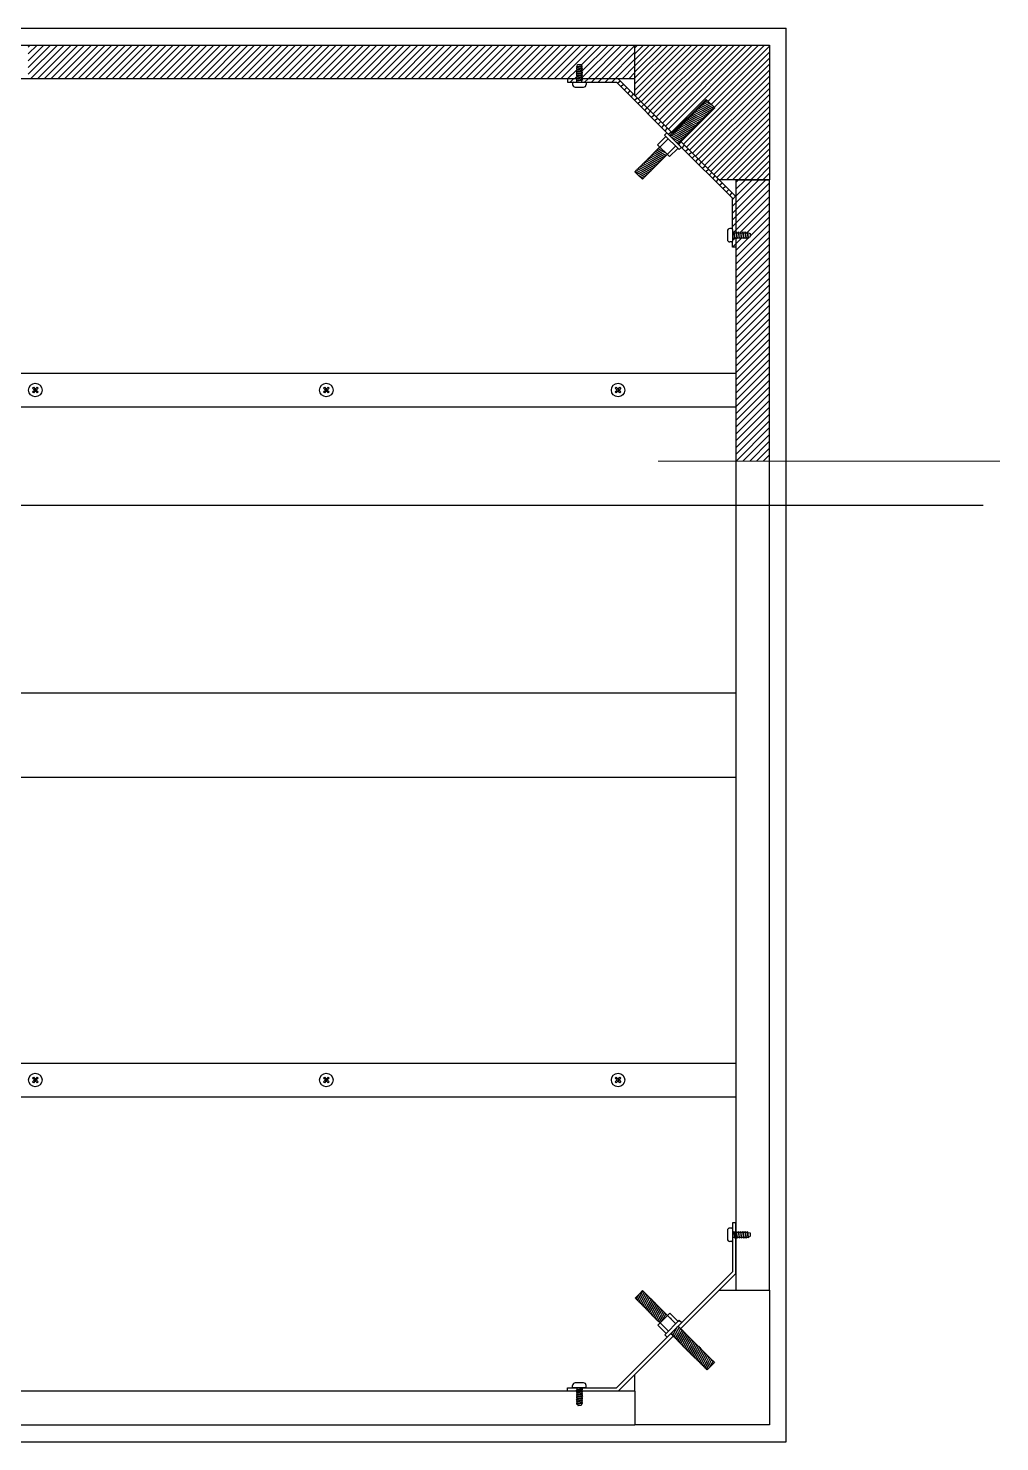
# Model space of a CAD drawing. Header units: millimetres. Extents: x 87 to 2337, y 122 to 625.
# Drawn here: x 972.8 to 1030.5, y 122.1 to 206.1 of the extents above; entities that cross this region are included whole.
import ezdxf

# ---------------------------------------------------------------- set-up
doc = ezdxf.new("R2010")
doc.units = ezdxf.units.MM
doc.layers.get('0').update_dxf_attribs({"color": 255})
doc.layers.add('A-FURN', color=8, linetype='Continuous', lineweight=18)
doc.layers.add('GIUNZIONI', color=2, linetype='Continuous')
doc.layers.add('VITI', color=4, linetype='Continuous')

# ---------------------------------------------------------------- blocks, each defined once
blk = doc.blocks.new('*U26')
blk.add_lwpolyline([(0.107, -0.25), (0.053, 0.05), (0.029, 0.1), (0.018, 0.05), (0.072, -0.25), (0.1, -0.3), (0.107, -0.25)])
blk = doc.blocks.new('*U25')
at = {"layer": 'VITI', "color": 0, "linetype": 'ByBlock', "lineweight": -2, "transparency": 16777216}
for p in [(40.302, 254.755), (40.435, 254.755), (40.569, 254.755), (40.703, 254.755), (40.837, 254.755), (40.971, 254.755)]:
    blk.add_blockref('*U26', p, dxfattribs=at)
blk = doc.blocks.new('*U28')
blk.add_lwpolyline([(0.107, -0.25), (0.053, 0.05), (0.029, 0.1), (0.018, 0.05), (0.072, -0.25), (0.1, -0.3), (0.107, -0.25)])
blk = doc.blocks.new('*U27')
at = {"color": 0, "linetype": 'ByBlock', "lineweight": -2, "transparency": 16777216}
for p in [(40.302, 254.755), (40.435, 254.755), (40.569, 254.755), (40.703, 254.755), (40.837, 254.755), (40.971, 254.755)]:
    blk.add_blockref('*U28', p, dxfattribs=at)
blk = doc.blocks.new('*U30')
blk.add_lwpolyline([(0.107, -0.25), (0.053, 0.05), (0.029, 0.1), (0.018, 0.05), (0.072, -0.25), (0.1, -0.3), (0.107, -0.25)])
blk = doc.blocks.new('*U29')
at = {"color": 0, "linetype": 'ByBlock', "lineweight": -2, "transparency": 16777216}
for p in [(40.302, 254.755), (40.435, 254.755), (40.569, 254.755), (40.703, 254.755), (40.837, 254.755), (40.971, 254.755)]:
    blk.add_blockref('*U30', p, dxfattribs=at)
blk = doc.blocks.new('*U32')
blk.add_lwpolyline([(0.107, -0.25), (0.053, 0.05), (0.029, 0.1), (0.018, 0.05), (0.072, -0.25), (0.1, -0.3), (0.107, -0.25)])
blk = doc.blocks.new('*U31')
at = {"layer": 'VITI', "color": 0, "linetype": 'ByBlock', "lineweight": -2, "transparency": 16777216}
for p in [(40.302, 254.755), (40.435, 254.755), (40.569, 254.755), (40.703, 254.755), (40.837, 254.755), (40.971, 254.755)]:
    blk.add_blockref('*U32', p, dxfattribs=at)
blk = doc.blocks.new('vite tavolo')
at = {"color": 0}
for p, q in [((4.194, 4.195), (4.265, 4.265)), ((4.194, 4.195), (4.265, 4.265)), ((4.265, 4.265), (4.299, 4.246)), ((4.299, 4.246), (4.446, 4.098)), ((3.313, 3.313), (3.384, 3.384)), ((3.384, 3.384), (3.605, 3.258)), ((3.393, 3.393), (3.464, 3.464)), ((3.393, 3.393), (3.464, 3.464)), ((3.393, 3.393), (3.427, 3.359)), ((3.464, 3.464), (3.686, 3.338)), ((3.473, 3.473), (3.544, 3.544)), ((3.473, 3.473), (3.507, 3.439)), ((3.544, 3.544), (3.766, 3.418)), ((3.553, 3.553), (3.624, 3.624)), ((3.553, 3.553), (3.624, 3.624)), ((3.553, 3.553), (3.587, 3.519)), ((3.624, 3.624), (3.846, 3.498)), ((3.633, 3.634), (3.704, 3.704)), ((3.633, 3.634), (3.668, 3.599)), ((3.704, 3.704), (3.926, 3.578)), ((3.714, 3.714), (3.784, 3.784)), ((3.714, 3.714), (3.784, 3.784)), ((3.714, 3.714), (3.748, 3.68)), ((3.766, 3.418), (4.108, 3.224)), ((3.784, 3.784), (4.006, 3.658)), ((3.794, 3.794), (3.864, 3.865)), ((3.794, 3.794), (3.828, 3.76)), ((3.846, 3.498), (4.188, 3.304)), ((3.864, 3.865), (4.086, 3.739)), ((3.874, 3.874), (3.944, 3.945)), ((3.874, 3.874), (3.944, 3.945)), ((3.874, 3.874), (3.908, 3.84)), ((3.926, 3.578), (4.268, 3.384)), ((3.944, 3.945), (4.167, 3.819)), ((3.954, 3.954), (4.025, 4.025)), ((3.954, 3.954), (3.988, 3.92)), ((4.006, 3.658), (4.348, 3.464)), ((4.025, 4.025), (4.247, 3.899)), ((4.034, 4.034), (4.105, 4.105)), ((4.034, 4.034), (4.105, 4.105)), ((4.034, 4.034), (4.068, 4)), ((4.086, 3.739), (4.428, 3.545)), ((4.105, 4.105), (4.327, 3.979)), ((4.114, 4.114), (4.185, 4.185)), ((4.114, 4.114), (4.148, 4.08)), ((4.167, 3.819), (4.509, 3.625)), ((4.185, 4.185), (4.407, 4.059)), ((4.259, 3.375), (4.188, 3.304)), ((4.194, 4.195), (4.228, 4.16)), ((4.259, 3.375), (4.225, 3.409)), ((4.247, 3.899), (4.589, 3.705)), ((4.339, 3.455), (4.268, 3.384)), ((4.339, 3.455), (4.305, 3.489)), ((4.327, 3.979), (4.669, 3.785)), ((4.419, 3.535), (4.348, 3.464)), ((4.419, 3.535), (4.385, 3.569)), ((4.407, 4.059), (4.589, 3.956)), ((4.499, 3.615), (4.428, 3.545)), ((4.499, 3.615), (4.465, 3.649)), ((4.579, 3.695), (4.509, 3.625)), ((4.579, 3.695), (4.545, 3.73)), ((4.659, 3.776), (4.589, 3.705)), ((4.659, 3.776), (4.625, 3.81)), ((4.687, 3.803), (4.669, 3.785)), ((2.511, 2.512), (2.582, 2.582)), ((2.582, 2.582), (2.804, 2.457)), ((2.592, 2.592), (2.662, 2.662)), ((2.592, 2.592), (2.662, 2.662)), ((2.592, 2.592), (2.626, 2.558)), ((2.662, 2.662), (2.884, 2.537)), ((2.672, 2.672), (2.742, 2.743)), ((2.672, 2.672), (2.706, 2.638)), ((2.742, 2.743), (2.964, 2.617)), ((2.752, 2.752), (2.823, 2.823)), ((2.752, 2.752), (2.823, 2.823)), ((2.752, 2.752), (2.786, 2.718)), ((2.823, 2.823), (3.044, 2.697)), ((2.832, 2.832), (2.903, 2.903)), ((2.832, 2.832), (2.866, 2.798)), ((2.884, 2.537), (3.226, 2.342)), ((2.903, 2.903), (3.124, 2.777)), ((2.912, 2.912), (2.983, 2.983)), ((2.912, 2.912), (2.983, 2.983)), ((2.912, 2.912), (2.946, 2.878)), ((2.964, 2.617), (3.307, 2.423)), ((2.983, 2.983), (3.205, 2.857)), ((2.992, 2.992), (3.063, 3.063)), ((2.992, 2.992), (3.026, 2.958)), ((3.044, 2.697), (3.387, 2.503)), ((3.063, 3.063), (3.285, 2.937)), ((3.072, 3.073), (3.143, 3.143)), ((3.072, 3.073), (3.143, 3.143)), ((3.072, 3.073), (3.107, 3.038)), ((3.124, 2.777), (3.467, 2.583)), ((3.143, 3.143), (3.365, 3.017)), ((3.153, 3.153), (3.223, 3.223)), ((3.153, 3.153), (3.187, 3.119)), ((3.205, 2.857), (3.547, 2.663)), ((3.223, 3.223), (3.445, 3.098)), ((3.233, 3.233), (3.303, 3.304)), ((3.233, 3.233), (3.303, 3.304)), ((3.233, 3.233), (3.267, 3.199)), ((3.285, 2.937), (3.627, 2.743)), ((3.303, 3.304), (3.525, 3.178)), ((3.313, 3.313), (3.347, 3.279)), ((3.377, 2.493), (3.343, 2.527)), ((3.365, 3.017), (3.707, 2.823)), ((3.457, 2.573), (3.387, 2.503)), ((3.457, 2.573), (3.423, 2.608)), ((3.445, 3.098), (3.787, 2.903)), ((3.538, 2.654), (3.467, 2.583)), ((3.538, 2.654), (3.503, 2.688)), ((3.525, 3.178), (3.867, 2.984)), ((3.618, 2.734), (3.547, 2.663)), ((3.618, 2.734), (3.584, 2.768)), ((3.605, 3.258), (3.948, 3.064)), ((3.698, 2.814), (3.627, 2.743)), ((3.698, 2.814), (3.664, 2.848)), ((3.686, 3.338), (4.028, 3.144)), ((3.778, 2.894), (3.707, 2.823)), ((3.778, 2.894), (3.744, 2.928)), ((3.858, 2.974), (3.787, 2.903)), ((3.858, 2.974), (3.824, 3.008)), ((3.938, 3.054), (3.867, 2.984)), ((3.938, 3.054), (3.904, 3.088)), ((4.018, 3.134), (3.948, 3.064)), ((4.018, 3.134), (3.984, 3.169)), ((4.098, 3.215), (4.028, 3.144)), ((4.098, 3.215), (4.064, 3.249)), ((4.179, 3.295), (4.108, 3.224)), ((4.179, 3.295), (4.144, 3.329)), ((1.341, 1.609), (1.836, 2.104)), ((1.63, 1.63), (1.701, 1.701)), ((1.757, 2.182), (1.899, 2.323)), ((1.781, 1.781), (1.781, 1.781)), ((1.79, 1.79), (1.861, 1.861)), ((1.861, 1.861), (1.861, 1.861)), ((1.941, 1.941), (1.941, 1.941)), ((2.114, 2.114), (2.181, 2.182)), ((2.165, 2.064), (2.665, 1.781)), ((2.181, 2.182), (2.403, 2.056)), ((2.191, 2.191), (2.262, 2.262)), ((2.191, 2.191), (2.225, 2.157)), ((2.262, 2.262), (2.483, 2.136)), ((2.271, 2.271), (2.342, 2.342)), ((2.271, 2.271), (2.342, 2.342)), ((2.271, 2.271), (2.305, 2.237)), ((2.342, 2.342), (2.563, 2.216)), ((2.351, 2.351), (2.422, 2.422)), ((2.351, 2.351), (2.385, 2.317)), ((2.403, 2.056), (2.746, 1.862)), ((2.422, 2.422), (2.643, 2.296)), ((2.431, 2.431), (2.502, 2.502)), ((2.431, 2.431), (2.502, 2.502)), ((2.431, 2.431), (2.465, 2.397)), ((2.452, 1.777), (2.585, 1.701)), ((2.483, 2.136), (2.826, 1.942)), ((2.502, 2.502), (2.724, 2.376)), ((2.511, 2.512), (2.546, 2.477)), ((2.576, 1.692), (2.542, 1.726)), ((2.563, 2.216), (2.906, 2.022)), ((2.656, 1.772), (2.585, 1.701)), ((2.656, 1.772), (2.622, 1.806)), ((2.643, 2.296), (2.986, 2.102)), ((2.736, 1.852), (2.665, 1.781)), ((2.736, 1.852), (2.702, 1.886)), ((2.724, 2.376), (3.066, 2.182)), ((2.816, 1.932), (2.746, 1.862)), ((2.816, 1.932), (2.782, 1.966)), ((2.804, 2.457), (3.146, 2.262)), ((2.896, 2.012), (2.826, 1.942)), ((2.896, 2.012), (2.862, 2.047)), ((2.977, 2.093), (2.906, 2.022)), ((2.977, 2.093), (2.942, 2.127)), ((3.057, 2.173), (2.986, 2.102)), ((3.057, 2.173), (3.023, 2.207)), ((3.137, 2.253), (3.066, 2.182)), ((3.137, 2.253), (3.103, 2.287)), ((3.217, 2.333), (3.146, 2.262)), ((3.217, 2.333), (3.183, 2.367)), ((3.297, 2.413), (3.226, 2.342)), ((3.297, 2.413), (3.263, 2.447)), ((3.377, 2.493), (3.307, 2.423)), ((0.829, 0.829), (0.899, 0.899)), ((0.829, 0.829), (0.899, 0.899)), ((0.899, 0.899), (1.12, 0.774)), ((0.909, 0.909), (0.979, 0.979)), ((0.909, 0.909), (0.943, 0.875)), ((0.979, 0.979), (1.2, 0.854)), ((0.989, 0.989), (1.06, 1.06)), ((0.989, 0.989), (1.06, 1.06)), ((0.989, 0.989), (1.023, 0.955)), ((1.06, 1.06), (1.281, 0.934)), ((1.069, 1.069), (1.14, 1.14)), ((1.069, 1.069), (1.103, 1.035)), ((1.14, 1.14), (1.361, 1.014)), ((1.149, 1.149), (1.22, 1.22)), ((1.149, 1.149), (1.22, 1.22)), ((1.149, 1.149), (1.183, 1.115)), ((1.2, 0.854), (1.544, 0.659)), ((1.22, 1.22), (1.441, 1.094)), ((1.229, 1.229), (1.3, 1.3)), ((1.229, 1.229), (1.263, 1.195)), ((1.281, 0.934), (1.624, 0.74)), ((1.3, 1.3), (1.521, 1.175)), ((1.309, 1.309), (1.38, 1.38)), ((1.309, 1.309), (1.38, 1.38)), ((1.309, 1.309), (1.343, 1.275)), ((1.361, 1.014), (1.704, 0.82)), ((1.38, 1.38), (1.601, 1.255)), ((1.389, 1.39), (1.46, 1.46)), ((1.389, 1.39), (1.424, 1.355)), ((1.441, 1.094), (1.784, 0.9)), ((1.46, 1.46), (1.532, 1.42)), ((1.47, 1.47), (1.475, 1.476)), ((1.47, 1.47), (1.504, 1.436)), ((1.521, 1.175), (1.864, 0.98)), ((1.601, 1.255), (1.827, 1.127)), ((1.62, 1.621), (1.62, 1.621)), ((1.694, 0.81), (1.66, 0.844)), ((1.774, 0.89), (1.704, 0.82)), ((1.774, 0.89), (1.74, 0.925)), ((1.855, 0.971), (1.784, 0.9)), ((1.855, 0.971), (1.82, 1.005)), ((1.919, 1.035), (1.864, 0.98)), ((2.054, 0.901), (2.549, 1.396)), ((2.185, 1.301), (2.185, 1.301)), ((2.345, 1.461), (2.345, 1.461)), ((2.627, 1.319), (2.769, 1.46)), ((0.027, 0.027), (0.098, 0.098)), ((0.027, 0.027), (0.098, 0.098)), ((0.027, 0.027), (0.061, -0.007)), ((0.098, 0.098), (0.319, -0.027)), ((0.107, 0.107), (0.178, 0.178)), ((0.107, 0.107), (0.141, 0.073)), ((0.178, 0.178), (0.399, 0.053)), ((0.187, 0.187), (0.258, 0.258)), ((0.187, 0.187), (0.258, 0.258)), ((0.187, 0.187), (0.222, 0.153)), ((0.258, 0.258), (0.479, 0.133)), ((0.268, 0.268), (0.338, 0.338)), ((0.268, 0.268), (0.302, 0.233)), ((0.338, 0.338), (0.559, 0.213)), ((0.348, 0.348), (0.418, 0.418)), ((0.348, 0.348), (0.418, 0.418)), ((0.348, 0.348), (0.382, 0.314)), ((0.399, 0.053), (0.742, -0.142)), ((0.418, 0.418), (0.639, 0.293)), ((0.428, 0.428), (0.499, 0.499)), ((0.428, 0.428), (0.462, 0.394)), ((0.479, 0.133), (0.822, -0.062)), ((0.499, 0.499), (0.72, 0.373)), ((0.508, 0.508), (0.579, 0.579)), ((0.508, 0.508), (0.579, 0.579)), ((0.508, 0.508), (0.542, 0.474)), ((0.559, 0.213), (0.902, 0.018)), ((0.579, 0.579), (0.8, 0.453)), ((0.588, 0.588), (0.659, 0.659)), ((0.588, 0.588), (0.622, 0.554)), ((0.639, 0.293), (0.983, 0.098)), ((0.659, 0.659), (0.88, 0.533)), ((0.668, 0.668), (0.739, 0.739)), ((0.668, 0.668), (0.739, 0.739)), ((0.668, 0.668), (0.702, 0.634)), ((0.72, 0.373), (1.063, 0.179)), ((0.739, 0.739), (0.96, 0.614)), ((0.748, 0.748), (0.819, 0.819)), ((0.748, 0.748), (0.783, 0.714)), ((0.8, 0.453), (1.143, 0.259)), ((0.819, 0.819), (1.04, 0.694)), ((0.893, 0.009), (0.822, -0.062)), ((0.829, 0.829), (0.863, 0.794)), ((0.893, 0.009), (0.859, 0.043)), ((0.88, 0.533), (1.223, 0.339)), ((0.973, 0.089), (0.902, 0.018)), ((0.973, 0.089), (0.939, 0.123)), ((0.96, 0.614), (1.303, 0.419)), ((1.053, 0.169), (0.983, 0.098)), ((1.053, 0.169), (1.019, 0.203)), ((1.04, 0.694), (1.383, 0.499)), ((1.133, 0.249), (1.063, 0.179)), ((1.133, 0.249), (1.099, 0.283)), ((1.12, 0.774), (1.463, 0.579)), ((1.214, 0.329), (1.143, 0.259)), ((1.214, 0.329), (1.179, 0.364)), ((1.294, 0.41), (1.223, 0.339)), ((1.294, 0.41), (1.26, 0.444)), ((1.374, 0.49), (1.303, 0.419)), ((1.374, 0.49), (1.34, 0.524)), ((1.454, 0.57), (1.383, 0.499)), ((1.454, 0.57), (1.42, 0.604)), ((1.534, 0.65), (1.463, 0.579)), ((1.534, 0.65), (1.5, 0.684)), ((1.614, 0.73), (1.544, 0.659)), ((1.614, 0.73), (1.58, 0.764)), ((1.694, 0.81), (1.624, 0.74)), ((0.061, -0.007), (0.239, -0.108)), ((0.239, -0.108), (0.061, -0.007)), ((0.173, -0.173), (0.442, -0.442)), ((0.226, -0.226), (0.502, -0.382)), ((0.239, -0.108), (0.538, -0.278)), ((0.582, -0.302), (0.239, -0.108)), ((0.319, -0.027), (0.662, -0.222)), ((0.492, -0.392), (0.442, -0.442)), ((0.492, -0.392), (0.458, -0.358)), ((0.572, -0.312), (0.502, -0.382)), ((0.572, -0.312), (0.538, -0.278)), ((0.653, -0.232), (0.582, -0.302)), ((0.653, -0.232), (0.618, -0.197)), ((0.733, -0.151), (0.662, -0.222)), ((0.733, -0.151), (0.699, -0.117)), ((0.813, -0.071), (0.742, -0.142)), ((0.813, -0.071), (0.779, -0.037))]:
    blk.add_line(p, q, dxfattribs=at)
for p, q in [((4.299, 4.246), (4.71, 3.835)), ((4.446, 4.098), (4.71, 3.835)), ((4.71, 3.835), (4.687, 3.803)), ((1.475, 1.476), (1.97, 1.97)), ((1.757, 2.182), (2.627, 1.319)), ((1.757, 2.182), (1.836, 2.104)), ((2.576, 1.692), (2.556, 1.672)), ((1.341, 1.609), (2.054, 0.901)), ((1.919, 1.035), (2.414, 1.53)), ((2.627, 1.319), (2.549, 1.396)), ((0, 0), (0.027, 0.027)), ((0.173, -0.173), (0, 0))]:
    blk.add_line(p, q)

msp = doc.modelspace()

# ---------------------------------------------------------------- hatches: boundary and pattern name
at = {"layer": 'A-FURN'}
h = msp.add_hatch(dxfattribs=at)
h.set_pattern_fill('ANSI31', color=8, scale=0.08)
h.paths.add_polyline_path([(1005.4, 203.093), (1004.85, 203.093), (1004.85, 202.893), (1005.2, 202.893), (1005.4, 202.893), (1005.4, 202.961), (1005.35, 202.972), (1005.4, 202.996)])
at = {"layer": 'GIUNZIONI'}
h = msp.add_hatch(dxfattribs=at)
h.set_pattern_fill('ANSI31', color=8, scale=0.08)
h.paths.add_polyline_path([(1016.85, 205.093), (1008.85, 205.093), (1008.85, 203.093), (1008.85, 202.093), (1011.082, 199.861), (1013.09, 201.869), (1013.603, 201.357), (1011.595, 199.349), (1013.85, 197.093), (1014.85, 197.093), (1016.85, 197.093)])
h = msp.add_hatch(dxfattribs=at)
h.set_pattern_fill('ANSI31', color=8, scale=0.09)
h.paths.add_polyline_path([(1007.85, 203.093), (1005.7, 203.093), (1005.7, 203.05), (1005.75, 203.043), (1005.7, 203.015), (1005.7, 202.893), (1005.9, 202.893), (1007.75, 202.893), (1010.932, 199.711), (1011.082, 199.861)])

# ---------------------------------------------------------------- linework, layer by layer
for p, q in [((837.85, 206.093), (1017.85, 206.093)), ((1017.85, 122.093), (1017.85, 206.093)), ((846.85, 205.093), (1008.85, 205.093)), ((1008.85, 203.093), (1008.85, 205.093)), ((1008.85, 205.093), (1016.85, 205.093)), ((1016.85, 205.093), (1016.85, 197.093)), ((1005.4, 203.093), (910.95, 203.093)), ((1004.85, 203.093), (1004.85, 202.893)), ((1004.85, 202.893), (1005.2, 202.893)), ((1008.85, 203.093), (1005.7, 203.093)), ((1005.9, 202.893), (1007.75, 202.893)), ((1007.75, 202.893), (1011.409, 199.234)), ((1007.85, 203.093), (1011.082, 199.861)), ((1008.85, 202.093), (1008.85, 203.093)), ((1013.09, 201.869), (1010.932, 199.711)), ((1013.09, 201.869), (1013.603, 201.357)), ((1013.603, 201.357), (1011.445, 199.199)), ((1011.409, 199.234), (1014.65, 195.993)), ((1011.595, 199.349), (1014.85, 196.093)), ((1014.85, 197.093), (1013.85, 197.093)), ((1014.85, 197.093), (1016.85, 197.093)), ((1016.85, 197.093), (1014.85, 197.093)), ((1014.85, 197.093), (1014.85, 193.943)), ((1016.85, 131.093), (1016.85, 197.093)), ((1014.65, 194.143), (1014.65, 195.993)), ((1014.65, 193.093), (1014.65, 193.443)), ((1014.85, 193.643), (1014.85, 193.093)), ((1014.85, 193.643), (1014.85, 131.093)), ((1014.85, 193.093), (1014.65, 193.093)), ((948.85, 185.593), (1014.85, 185.593)), ((973.04, 184.703), (973.095, 184.758)), ((973.04, 184.703), (973.095, 184.758)), ((973.15, 184.593), (973.04, 184.703)), ((973.15, 184.593), (973.04, 184.703)), ((973.04, 184.483), (973.15, 184.593)), ((973.04, 184.483), (973.15, 184.593)), ((973.095, 184.428), (973.04, 184.483)), ((973.095, 184.428), (973.04, 184.483)), ((973.095, 184.758), (973.205, 184.648)), ((973.095, 184.758), (973.205, 184.648)), ((973.205, 184.538), (973.095, 184.428)), ((973.205, 184.538), (973.095, 184.428)), ((973.205, 184.648), (973.315, 184.758)), ((973.205, 184.648), (973.315, 184.758)), ((973.205, 184.648), (973.205, 184.538)), ((973.205, 184.648), (973.205, 184.538)), ((973.315, 184.428), (973.205, 184.538)), ((973.315, 184.428), (973.205, 184.538)), ((973.37, 184.703), (973.26, 184.593)), ((973.37, 184.703), (973.26, 184.593)), ((973.26, 184.593), (973.37, 184.483)), ((973.26, 184.593), (973.37, 184.483)), ((973.315, 184.758), (973.37, 184.703)), ((973.315, 184.758), (973.37, 184.703)), ((973.37, 184.483), (973.315, 184.428)), ((973.37, 184.483), (973.315, 184.428)), ((990.34, 184.703), (990.395, 184.758)), ((990.34, 184.703), (990.395, 184.758)), ((990.45, 184.593), (990.34, 184.703)), ((990.45, 184.593), (990.34, 184.703)), ((990.34, 184.483), (990.45, 184.593)), ((990.34, 184.483), (990.45, 184.593)), ((990.395, 184.428), (990.34, 184.483)), ((990.395, 184.428), (990.34, 184.483)), ((990.395, 184.758), (990.505, 184.648)), ((990.395, 184.758), (990.505, 184.648)), ((990.505, 184.538), (990.395, 184.428)), ((990.505, 184.538), (990.395, 184.428)), ((990.505, 184.648), (990.615, 184.758)), ((990.505, 184.648), (990.615, 184.758)), ((990.505, 184.648), (990.505, 184.538)), ((990.505, 184.648), (990.505, 184.538)), ((990.615, 184.428), (990.505, 184.538)), ((990.615, 184.428), (990.505, 184.538)), ((990.67, 184.703), (990.56, 184.593)), ((990.67, 184.703), (990.56, 184.593)), ((990.56, 184.593), (990.67, 184.483)), ((990.56, 184.593), (990.67, 184.483)), ((990.615, 184.758), (990.67, 184.703)), ((990.615, 184.758), (990.67, 184.703)), ((990.67, 184.483), (990.615, 184.428)), ((990.67, 184.483), (990.615, 184.428)), ((1007.685, 184.703), (1007.74, 184.758)), ((1007.795, 184.593), (1007.685, 184.703)), ((1007.685, 184.483), (1007.795, 184.593)), ((1007.74, 184.428), (1007.685, 184.483)), ((1007.74, 184.758), (1007.85, 184.648)), ((1007.85, 184.538), (1007.74, 184.428)), ((1007.85, 184.648), (1007.96, 184.758)), ((1007.85, 184.648), (1007.85, 184.538)), ((1007.96, 184.428), (1007.85, 184.538)), ((1008.015, 184.703), (1007.905, 184.593)), ((1007.905, 184.593), (1008.015, 184.483)), ((1007.96, 184.758), (1008.015, 184.703)), ((1008.015, 184.483), (1007.96, 184.428)), ((948.85, 183.593), (1014.85, 183.593)), ((826.935, 177.744), (1029.545, 177.744)), ((948.85, 166.593), (1014.85, 166.593)), ((948.85, 161.593), (1014.85, 161.593)), ((948.85, 144.593), (1014.85, 144.593)), ((973.04, 143.703), (973.095, 143.758)), ((973.04, 143.703), (973.095, 143.758)), ((973.15, 143.593), (973.04, 143.703)), ((973.15, 143.593), (973.04, 143.703)), ((973.095, 143.758), (973.205, 143.648)), ((973.095, 143.758), (973.205, 143.648)), ((973.205, 143.648), (973.315, 143.758)), ((973.205, 143.648), (973.315, 143.758)), ((973.205, 143.648), (973.205, 143.538)), ((973.205, 143.648), (973.205, 143.538)), ((973.37, 143.703), (973.26, 143.593)), ((973.37, 143.703), (973.26, 143.593)), ((973.315, 143.758), (973.37, 143.703)), ((973.315, 143.758), (973.37, 143.703)), ((990.34, 143.703), (990.395, 143.758)), ((990.34, 143.703), (990.395, 143.758)), ((990.45, 143.593), (990.34, 143.703)), ((990.45, 143.593), (990.34, 143.703)), ((990.395, 143.758), (990.505, 143.648)), ((990.395, 143.758), (990.505, 143.648)), ((990.505, 143.648), (990.615, 143.758)), ((990.505, 143.648), (990.615, 143.758)), ((990.505, 143.648), (990.505, 143.538)), ((990.505, 143.648), (990.505, 143.538)), ((990.67, 143.703), (990.56, 143.593)), ((990.67, 143.703), (990.56, 143.593)), ((990.615, 143.758), (990.67, 143.703)), ((990.615, 143.758), (990.67, 143.703)), ((1007.685, 143.703), (1007.74, 143.758)), ((1007.795, 143.593), (1007.685, 143.703)), ((1007.74, 143.758), (1007.85, 143.648)), ((1007.85, 143.648), (1007.96, 143.758)), ((1007.85, 143.648), (1007.85, 143.538)), ((1008.015, 143.703), (1007.905, 143.593)), ((1007.96, 143.758), (1008.015, 143.703)), ((973.04, 143.483), (973.15, 143.593)), ((973.04, 143.483), (973.15, 143.593)), ((973.095, 143.428), (973.04, 143.483)), ((973.095, 143.428), (973.04, 143.483)), ((973.205, 143.538), (973.095, 143.428)), ((973.205, 143.538), (973.095, 143.428)), ((973.315, 143.428), (973.205, 143.538)), ((973.315, 143.428), (973.205, 143.538)), ((973.26, 143.593), (973.37, 143.483)), ((973.26, 143.593), (973.37, 143.483)), ((973.37, 143.483), (973.315, 143.428)), ((973.37, 143.483), (973.315, 143.428)), ((990.34, 143.483), (990.45, 143.593)), ((990.34, 143.483), (990.45, 143.593)), ((990.395, 143.428), (990.34, 143.483)), ((990.395, 143.428), (990.34, 143.483)), ((990.505, 143.538), (990.395, 143.428)), ((990.505, 143.538), (990.395, 143.428)), ((990.615, 143.428), (990.505, 143.538)), ((990.615, 143.428), (990.505, 143.538)), ((990.56, 143.593), (990.67, 143.483)), ((990.56, 143.593), (990.67, 143.483)), ((990.67, 143.483), (990.615, 143.428)), ((990.67, 143.483), (990.615, 143.428)), ((1007.685, 143.483), (1007.795, 143.593)), ((1007.74, 143.428), (1007.685, 143.483)), ((1007.85, 143.538), (1007.74, 143.428)), ((1007.96, 143.428), (1007.85, 143.538)), ((1007.905, 143.593), (1008.015, 143.483)), ((1008.015, 143.483), (1007.96, 143.428)), ((948.85, 142.593), (1014.85, 142.593)), ((1014.35, 134.643), (1014.35, 134.143)), ((1014.6, 134.793), (1014.5, 134.793)), ((1014.5, 134.793), (1014.5, 134.793)), ((1014.85, 135.093), (1014.65, 135.093)), ((1014.65, 135.093), (1014.65, 132.193)), ((1014.65, 135.093), (1014.65, 134.393)), ((1014.65, 134.743), (1014.65, 134.043)), ((1014.65, 134.543), (1014.718, 134.543)), ((1014.752, 134.543), (1014.851, 134.543)), ((1014.85, 132.093), (1014.85, 135.093)), ((1014.886, 134.543), (1014.985, 134.543)), ((1015.02, 134.543), (1015.119, 134.543)), ((1015.154, 134.543), (1015.253, 134.543)), ((1015.288, 134.543), (1015.387, 134.543)), ((1015.421, 134.543), (1015.514, 134.543)), ((1015.531, 134.593), (1015.52, 134.543)), ((1015.52, 134.543), (1015.572, 134.252)), ((1015.556, 134.539), (1015.531, 134.593)), ((1015.605, 134.264), (1015.556, 134.539)), ((1015.584, 134.531), (1015.694, 134.503)), ((1015.699, 134.498), (1015.699, 134.312)), ((1014.6, 133.993), (1014.5, 133.993)), ((1014.5, 133.993), (1014.5, 133.993)), ((1014.65, 134.243), (1014.771, 134.243)), ((1014.806, 134.243), (1014.905, 134.243)), ((1014.94, 134.243), (1015.039, 134.243)), ((1015.074, 134.243), (1015.173, 134.243)), ((1015.208, 134.243), (1015.306, 134.243)), ((1015.341, 134.243), (1015.44, 134.243)), ((1015.475, 134.243), (1015.514, 134.243)), ((1015.572, 134.252), (1015.601, 134.202)), ((1015.601, 134.202), (1015.605, 134.264)), ((1015.605, 134.264), (1015.686, 134.294)), ((1007.75, 125.293), (1014.65, 132.193)), ((1011.567, 128.81), (1014.85, 132.093)), ((1014.85, 132.093), (1014.85, 132.393)), ((1013.85, 131.093), (1014.85, 131.093)), ((1014.85, 131.093), (1016.85, 131.093)), ((1016.85, 131.093), (1016.85, 123.093)), ((1010.768, 128.309), (1011.631, 129.178)), ((1007.85, 125.093), (1011.129, 128.372)), ((1008.85, 125.093), (1008.85, 126.093)), ((1004.85, 125.093), (1004.85, 125.293)), ((1004.85, 125.293), (1007.75, 125.293)), ((1004.85, 125.293), (1005.55, 125.293)), ((1005.15, 125.343), (1005.15, 125.443)), ((1005.15, 125.443), (1005.15, 125.443)), ((1005.9, 125.293), (1005.2, 125.293)), ((1005.8, 125.593), (1005.3, 125.593)), ((1005.4, 125.293), (1005.4, 125.172)), ((1005.7, 125.293), (1005.7, 125.226)), ((1005.7, 125.191), (1005.7, 125.092)), ((1005.95, 125.343), (1005.95, 125.443)), ((1005.95, 125.443), (1005.95, 125.443)), ((1008.85, 125.093), (846.85, 125.093)), ((1007.85, 125.093), (1004.85, 125.093)), ((1005.409, 124.371), (1005.359, 124.342)), ((1005.359, 124.342), (1005.421, 124.338)), ((1005.4, 125.137), (1005.4, 125.038)), ((1005.4, 125.003), (1005.4, 124.905)), ((1005.4, 124.87), (1005.4, 124.771)), ((1005.4, 124.736), (1005.4, 124.637)), ((1005.4, 124.602), (1005.4, 124.503)), ((1005.4, 124.468), (1005.4, 124.43)), ((1005.7, 124.423), (1005.409, 124.371)), ((1005.421, 124.338), (1005.695, 124.387)), ((1005.421, 124.338), (1005.451, 124.257)), ((1005.687, 124.359), (1005.659, 124.249)), ((1005.695, 124.387), (1005.75, 124.412)), ((1005.7, 125.057), (1005.7, 124.958)), ((1005.7, 124.923), (1005.7, 124.824)), ((1005.7, 124.789), (1005.7, 124.69)), ((1005.7, 124.656), (1005.7, 124.557)), ((1005.7, 124.522), (1005.7, 124.43)), ((1005.75, 124.412), (1005.7, 124.423)), ((1007.85, 125.093), (1007.55, 125.093)), ((1008.85, 125.093), (1008.85, 123.093)), ((1005.654, 124.244), (1005.468, 124.244)), ((846.85, 123.093), (1008.85, 123.093)), ((1016.85, 123.093), (1008.85, 123.093)), ((837.85, 122.093), (1017.85, 122.093))]:
    msp.add_line(p, q)
at = {"color": 0}
for p, q in [((1010.794, 199.503), (1010.794, 199.503)), ((1010.322, 199.031), (1010.328, 199.037))]:
    msp.add_line(p, q, dxfattribs=at)
at = {"color": 4}
for p, q in [((1009.521, 198.23), (1009.592, 198.3)), ((1009.521, 198.23), (1009.592, 198.3)), ((1009.592, 198.3), (1009.813, 198.175)), ((1009.601, 198.31), (1009.672, 198.381)), ((1009.601, 198.31), (1009.635, 198.276)), ((1009.672, 198.381), (1009.893, 198.255)), ((1009.681, 198.39), (1009.752, 198.461)), ((1009.681, 198.39), (1009.752, 198.461)), ((1009.681, 198.39), (1009.715, 198.356)), ((1009.752, 198.461), (1009.973, 198.335)), ((1009.761, 198.47), (1009.832, 198.541)), ((1009.761, 198.47), (1009.796, 198.436)), ((1009.832, 198.541), (1010.053, 198.415)), ((1009.842, 198.55), (1009.912, 198.621)), ((1009.842, 198.55), (1009.912, 198.621)), ((1009.842, 198.55), (1009.876, 198.516)), ((1009.893, 198.255), (1010.236, 198.061)), ((1009.912, 198.621), (1010.133, 198.496)), ((1009.922, 198.63), (1009.992, 198.701)), ((1009.922, 198.63), (1009.956, 198.596)), ((1009.973, 198.335), (1010.316, 198.141)), ((1009.992, 198.701), (1010.214, 198.576)), ((1010.002, 198.711), (1010.073, 198.781)), ((1010.002, 198.711), (1010.073, 198.781)), ((1010.002, 198.711), (1010.036, 198.676)), ((1010.053, 198.415), (1010.396, 198.221)), ((1010.073, 198.781), (1010.294, 198.656)), ((1010.082, 198.791), (1010.153, 198.861)), ((1010.082, 198.791), (1010.116, 198.757)), ((1010.133, 198.496), (1010.476, 198.301)), ((1010.153, 198.861), (1010.374, 198.736)), ((1010.162, 198.871), (1010.233, 198.942)), ((1010.162, 198.871), (1010.233, 198.942)), ((1010.162, 198.871), (1010.196, 198.837)), ((1010.214, 198.576), (1010.557, 198.381)), ((1010.233, 198.942), (1010.454, 198.816)), ((1010.242, 198.951), (1010.313, 199.022)), ((1010.242, 198.951), (1010.276, 198.917)), ((1010.294, 198.656), (1010.637, 198.461)), ((1010.322, 199.031), (1010.357, 198.997)), ((1010.387, 198.212), (1010.353, 198.246)), ((1010.374, 198.736), (1010.717, 198.542)), ((1010.467, 198.292), (1010.396, 198.221)), ((1010.467, 198.292), (1010.433, 198.326)), ((1010.454, 198.816), (1010.68, 198.688)), ((1010.547, 198.372), (1010.476, 198.301)), ((1010.547, 198.372), (1010.513, 198.406)), ((1010.627, 198.452), (1010.557, 198.381)), ((1010.627, 198.452), (1010.593, 198.486)), ((1010.707, 198.532), (1010.637, 198.461)), ((1010.707, 198.532), (1010.673, 198.566)), ((1008.853, 197.562), (1008.88, 197.589)), ((1009.026, 197.388), (1008.853, 197.562)), ((1008.88, 197.589), (1008.951, 197.659)), ((1008.88, 197.589), (1008.951, 197.659)), ((1008.88, 197.589), (1008.914, 197.554)), ((1008.914, 197.554), (1009.091, 197.454)), ((1009.091, 197.454), (1008.914, 197.554)), ((1008.951, 197.659), (1009.172, 197.534)), ((1008.96, 197.669), (1009.031, 197.739)), ((1008.96, 197.669), (1008.994, 197.635)), ((1009.031, 197.739), (1009.252, 197.614)), ((1009.04, 197.749), (1009.111, 197.82)), ((1009.04, 197.749), (1009.111, 197.82)), ((1009.04, 197.749), (1009.074, 197.715)), ((1009.091, 197.454), (1009.391, 197.284)), ((1009.435, 197.259), (1009.091, 197.454)), ((1009.111, 197.82), (1009.332, 197.694)), ((1009.12, 197.829), (1009.191, 197.9)), ((1009.12, 197.829), (1009.155, 197.795)), ((1009.172, 197.534), (1009.515, 197.339)), ((1009.191, 197.9), (1009.412, 197.774)), ((1009.201, 197.909), (1009.271, 197.98)), ((1009.201, 197.909), (1009.271, 197.98)), ((1009.201, 197.909), (1009.235, 197.875)), ((1009.252, 197.614), (1009.595, 197.42)), ((1009.271, 197.98), (1009.492, 197.855)), ((1009.281, 197.989), (1009.351, 198.06)), ((1009.281, 197.989), (1009.315, 197.955)), ((1009.332, 197.694), (1009.675, 197.5)), ((1009.351, 198.06), (1009.572, 197.935)), ((1009.361, 198.069), (1009.431, 198.14)), ((1009.361, 198.069), (1009.431, 198.14)), ((1009.361, 198.069), (1009.395, 198.035)), ((1009.412, 197.774), (1009.755, 197.58)), ((1009.431, 198.14), (1009.652, 198.015)), ((1009.441, 198.15), (1009.512, 198.22)), ((1009.441, 198.15), (1009.475, 198.115)), ((1009.492, 197.855), (1009.835, 197.66)), ((1009.512, 198.22), (1009.733, 198.095)), ((1009.585, 197.41), (1009.515, 197.339)), ((1009.521, 198.23), (1009.555, 198.196)), ((1009.585, 197.41), (1009.551, 197.444)), ((1009.572, 197.935), (1009.915, 197.74)), ((1009.666, 197.49), (1009.595, 197.42)), ((1009.666, 197.49), (1009.631, 197.524)), ((1009.652, 198.015), (1009.996, 197.82)), ((1009.746, 197.57), (1009.675, 197.5)), ((1009.746, 197.57), (1009.712, 197.605)), ((1009.733, 198.095), (1010.076, 197.9)), ((1009.826, 197.651), (1009.755, 197.58)), ((1009.826, 197.651), (1009.792, 197.685)), ((1009.813, 198.175), (1010.156, 197.981)), ((1009.906, 197.731), (1009.835, 197.66)), ((1009.906, 197.731), (1009.872, 197.765)), ((1009.986, 197.811), (1009.915, 197.74)), ((1009.986, 197.811), (1009.952, 197.845)), ((1010.066, 197.891), (1009.996, 197.82)), ((1010.066, 197.891), (1010.032, 197.925)), ((1010.146, 197.971), (1010.076, 197.9)), ((1010.146, 197.971), (1010.112, 198.005)), ((1010.227, 198.051), (1010.156, 197.981)), ((1010.227, 198.051), (1010.192, 198.085)), ((1010.307, 198.131), (1010.236, 198.061)), ((1010.307, 198.131), (1010.273, 198.166)), ((1010.387, 198.212), (1010.316, 198.141)), ((1009.026, 197.388), (1009.295, 197.119)), ((1009.079, 197.335), (1009.354, 197.179)), ((1009.345, 197.17), (1009.295, 197.119)), ((1009.345, 197.17), (1009.311, 197.204)), ((1009.425, 197.25), (1009.354, 197.179)), ((1009.425, 197.25), (1009.391, 197.284)), ((1009.505, 197.33), (1009.435, 197.259)), ((1009.505, 197.33), (1009.471, 197.364))]:
    msp.add_line(p, q, dxfattribs=at)
for centre in [(973.205, 184.593), (973.205, 184.593), (990.505, 184.593), (990.505, 184.593), (1007.85, 184.593), (973.205, 143.593), (973.205, 143.593), (990.505, 143.593), (990.505, 143.593), (1007.85, 143.593)]:
    msp.add_circle(centre, 0.4)
for centre, radius, start, end in [((1014.5, 134.643), 0.15, 90, 180), ((1014.6, 134.743), 0.05, 0, 90), ((1015.514, 134.343), 0.2, 88.0665, 90), ((1015.514, 134.343), 0.2, 69.44395, 77.73615), ((1014.5, 134.143), 0.15, 180, 270), ((1014.6, 134.043), 0.05, 270, 0), ((1015.514, 134.443), 0.2, 270, 287.08956), ((1005.3, 125.443), 0.15, 90, 180), ((1005.2, 125.343), 0.05, 180, 270), ((1005.8, 125.443), 0.15, 0, 90), ((1005.9, 125.343), 0.05, 270, 0), ((1005.6, 124.43), 0.2, 180, 197.08956), ((1005.5, 124.43), 0.2, 339.44395, 347.73615), ((1005.5, 124.43), 0.2, 358.0665, 0)]:
    msp.add_arc(centre, radius, start, end)
for points in [[(1015.694, 134.503), (1015.696, 134.502), (1015.699, 134.5), (1015.699, 134.498)], [(1015.686, 134.294), (1015.693, 134.297), (1015.699, 134.305), (1015.699, 134.312)], [(1005.451, 124.257), (1005.453, 124.25), (1005.461, 124.244), (1005.468, 124.244)], [(1005.659, 124.249), (1005.659, 124.247), (1005.656, 124.244), (1005.654, 124.244)]]:
    msp.add_open_spline(points, degree=3)
at = {"layer": 'A-FURN', "linetype": 'Continuous'}
msp.add_line((1015.604, 193.641), (1015.64, 193.677), dxfattribs=at)
at = {"layer": 'A-FURN'}
msp.add_line((1010.228, 180.375), (1030.538, 180.375), dxfattribs=at)
at = {"layer": 'GIUNZIONI', "color": 8, "linetype": 'Continuous'}
for p, q in [((972.787, 204.975), (972.905, 205.093)), ((972.787, 204.571), (973.309, 205.093)), ((972.787, 204.167), (973.713, 205.093)), ((972.787, 203.763), (974.118, 205.093)), ((972.787, 203.359), (974.522, 205.093)), ((972.926, 203.093), (974.926, 205.093)), ((973.33, 203.093), (975.33, 205.093)), ((973.734, 203.093), (975.734, 205.093)), ((974.138, 203.093), (976.138, 205.093)), ((974.542, 203.093), (976.542, 205.093)), ((974.946, 203.093), (976.946, 205.093)), ((975.35, 203.093), (977.35, 205.093)), ((975.755, 203.093), (977.755, 205.093)), ((976.159, 203.093), (978.159, 205.093)), ((976.563, 203.093), (978.563, 205.093)), ((976.967, 203.093), (978.967, 205.093)), ((977.371, 203.093), (979.371, 205.093)), ((977.775, 203.093), (979.775, 205.093)), ((978.179, 203.093), (980.179, 205.093)), ((978.583, 203.093), (980.583, 205.093)), ((978.987, 203.093), (980.987, 205.093)), ((979.392, 203.093), (981.392, 205.093)), ((979.796, 203.093), (981.796, 205.093)), ((980.2, 203.093), (982.2, 205.093)), ((980.604, 203.093), (982.604, 205.093)), ((981.008, 203.093), (983.008, 205.093)), ((981.412, 203.093), (983.412, 205.093)), ((981.816, 203.093), (983.816, 205.093)), ((982.22, 203.093), (984.22, 205.093)), ((982.624, 203.093), (984.624, 205.093)), ((983.029, 203.093), (985.029, 205.093)), ((983.433, 203.093), (985.433, 205.093)), ((983.837, 203.093), (985.837, 205.093)), ((984.241, 203.093), (986.241, 205.093)), ((984.645, 203.093), (986.645, 205.093)), ((985.049, 203.093), (987.049, 205.093)), ((985.453, 203.093), (987.453, 205.093)), ((985.857, 203.093), (987.857, 205.093)), ((986.262, 203.093), (988.262, 205.093)), ((986.666, 203.093), (988.666, 205.093)), ((987.07, 203.093), (989.07, 205.093)), ((987.474, 203.093), (989.474, 205.093)), ((987.878, 203.093), (989.878, 205.093)), ((988.282, 203.093), (990.282, 205.093)), ((988.686, 203.093), (990.686, 205.093)), ((989.09, 203.093), (991.09, 205.093)), ((989.494, 203.093), (991.494, 205.093)), ((989.899, 203.093), (991.899, 205.093)), ((990.303, 203.093), (992.303, 205.093)), ((990.707, 203.093), (992.707, 205.093)), ((991.111, 203.093), (993.111, 205.093)), ((991.515, 203.093), (993.515, 205.093)), ((991.919, 203.093), (993.919, 205.093)), ((992.323, 203.093), (994.323, 205.093)), ((992.727, 203.093), (994.727, 205.093)), ((993.131, 203.093), (995.131, 205.093)), ((993.536, 203.093), (995.536, 205.093)), ((993.94, 203.093), (995.94, 205.093)), ((994.344, 203.093), (996.344, 205.093)), ((994.748, 203.093), (996.748, 205.093)), ((995.152, 203.093), (997.152, 205.093)), ((995.556, 203.093), (997.556, 205.093)), ((995.96, 203.093), (997.96, 205.093)), ((996.364, 203.093), (998.364, 205.093)), ((996.768, 203.093), (998.768, 205.093)), ((997.173, 203.093), (999.173, 205.093)), ((997.577, 203.093), (999.577, 205.093)), ((997.981, 203.093), (999.981, 205.093)), ((998.385, 203.093), (1000.385, 205.093)), ((998.789, 203.093), (1000.789, 205.093)), ((999.193, 203.093), (1001.193, 205.093)), ((999.597, 203.093), (1001.597, 205.093)), ((1000.001, 203.093), (1002.001, 205.093)), ((1000.405, 203.093), (1002.405, 205.093)), ((1000.81, 203.093), (1002.81, 205.093)), ((1001.214, 203.093), (1003.214, 205.093)), ((1001.618, 203.093), (1003.618, 205.093)), ((1002.022, 203.093), (1004.022, 205.093)), ((1002.426, 203.093), (1004.426, 205.093)), ((1002.83, 203.093), (1004.83, 205.093)), ((1003.234, 203.093), (1005.234, 205.093)), ((1003.638, 203.093), (1005.638, 205.093)), ((1004.042, 203.093), (1006.042, 205.093)), ((1004.447, 203.093), (1006.447, 205.093)), ((1005.659, 203.902), (1006.851, 205.093)), ((1005.741, 203.58), (1007.255, 205.093)), ((1005.743, 203.178), (1007.659, 205.093)), ((1006.063, 203.093), (1008.063, 205.093)), ((1006.467, 203.093), (1008.467, 205.093)), ((1006.871, 203.093), (1008.85, 205.072)), ((1007.275, 203.093), (1008.85, 204.668)), ((1007.679, 203.093), (1008.85, 204.264)), ((1004.851, 203.093), (1005.39, 203.632)), ((1005.7, 203.538), (1005.727, 203.565)), ((1008.084, 203.093), (1008.85, 203.86)), ((1008.488, 203.093), (1008.85, 203.456)), ((1005.255, 203.093), (1005.392, 203.23)), ((1005.7, 203.134), (1005.733, 203.167)), ((1011.454, 199.19), (1011.604, 199.34)), ((1011.656, 198.987), (1011.806, 199.137)), ((1011.858, 198.785), (1012.008, 198.935)), ((1012.06, 198.583), (1012.21, 198.733)), ((1012.262, 198.381), (1012.412, 198.531)), ((1012.464, 198.179), (1012.614, 198.329)), ((1012.666, 197.977), (1012.816, 198.127)), ((1012.868, 197.775), (1013.018, 197.925)), ((1013.07, 197.573), (1013.22, 197.723)), ((1013.272, 197.371), (1013.422, 197.521)), ((1013.474, 197.169), (1013.624, 197.319)), ((1013.676, 196.967), (1013.826, 197.117)), ((1013.878, 196.765), (1014.028, 196.915)), ((1014.08, 196.563), (1014.23, 196.713)), ((1014.65, 195.516), (1016.227, 197.093)), ((1014.65, 195.112), (1016.632, 197.093)), ((1014.65, 194.708), (1016.85, 196.908)), ((1014.85, 196.928), (1015.015, 197.093)), ((1014.85, 196.524), (1015.419, 197.093)), ((1014.85, 196.12), (1015.823, 197.093)), ((1014.282, 196.361), (1014.432, 196.511)), ((1014.485, 196.159), (1014.635, 196.309)), ((1014.65, 194.303), (1016.85, 196.503)), ((1014.65, 195.92), (1014.837, 196.107)), ((1014.733, 193.983), (1016.85, 196.099)), ((1015.136, 193.981), (1016.85, 195.695)), ((1015.538, 193.979), (1016.85, 195.291)), ((1015.699, 193.736), (1016.85, 194.887)), ((1014.85, 192.483), (1016.85, 194.483)), ((1014.85, 192.079), (1016.85, 194.079)), ((1014.65, 193.495), (1014.781, 193.626)), ((1014.652, 193.093), (1015.183, 193.625)), ((1014.85, 191.675), (1016.85, 193.675)), ((1014.85, 192.887), (1015.588, 193.625)), ((1014.85, 191.271), (1016.85, 193.271)), ((1014.85, 190.866), (1016.85, 192.866)), ((1014.85, 190.462), (1016.85, 192.462)), ((1014.85, 190.058), (1016.85, 192.058)), ((1014.85, 189.654), (1016.85, 191.654)), ((1014.85, 189.25), (1016.85, 191.25)), ((1014.85, 188.846), (1016.85, 190.846)), ((1014.85, 188.442), (1016.85, 190.442)), ((1014.85, 188.038), (1016.85, 190.038)), ((1014.85, 187.634), (1016.85, 189.634)), ((1014.85, 187.229), (1016.85, 189.229)), ((1014.85, 186.825), (1016.85, 188.825)), ((1014.85, 186.421), (1016.85, 188.421)), ((1014.85, 186.017), (1016.85, 188.017)), ((1014.85, 185.613), (1016.85, 187.613)), ((1014.85, 185.209), (1016.85, 187.209)), ((1014.85, 184.805), (1016.85, 186.805)), ((1014.85, 184.401), (1016.85, 186.401)), ((1014.85, 183.997), (1016.85, 185.997)), ((1014.85, 183.592), (1016.85, 185.592)), ((1014.85, 183.188), (1016.85, 185.188)), ((1014.85, 182.784), (1016.85, 184.784)), ((1014.85, 182.38), (1016.85, 184.38)), ((1014.85, 181.976), (1016.85, 183.976)), ((1014.85, 181.572), (1016.85, 183.572)), ((1014.85, 181.168), (1016.85, 183.168)), ((1014.85, 180.764), (1016.85, 182.764)), ((1014.865, 180.375), (1016.85, 182.36)), ((1015.269, 180.375), (1016.85, 181.955)), ((1015.673, 180.375), (1016.85, 181.551)), ((1016.077, 180.375), (1016.85, 181.147)), ((1016.481, 180.375), (1016.85, 180.743))]:
    msp.add_line(p, q, dxfattribs=at)
at = {"layer": 'GIUNZIONI'}
for p, q in [((1005.4, 203.665), (1005.4, 203.757)), ((1005.4, 203.531), (1005.4, 203.63)), ((1005.4, 203.397), (1005.4, 203.496)), ((1005.4, 203.263), (1005.4, 203.362)), ((1005.413, 203.827), (1005.441, 203.938)), ((1005.446, 203.942), (1005.631, 203.942)), ((1005.679, 203.849), (1005.649, 203.93)), ((1005.7, 203.719), (1005.7, 203.757)), ((1005.7, 203.585), (1005.7, 203.684)), ((1005.7, 203.451), (1005.7, 203.55)), ((1005.7, 203.317), (1005.7, 203.416)), ((1005.7, 203.183), (1005.7, 203.282)), ((1005.15, 202.843), (1005.15, 202.743)), ((1005.15, 202.743), (1005.15, 202.743)), ((1005.2, 202.893), (1005.9, 202.893)), ((1005.3, 202.593), (1005.8, 202.593)), ((1005.4, 203.13), (1005.4, 203.229)), ((1005.4, 202.996), (1005.4, 203.095)), ((1005.4, 202.893), (1005.4, 202.961)), ((1005.7, 203.05), (1005.7, 203.148)), ((1005.7, 202.893), (1005.7, 203.015)), ((1005.95, 202.843), (1005.95, 202.743)), ((1005.95, 202.743), (1005.95, 202.743)), ((1010.193, 199.171), (1010.688, 199.666)), ((1010.193, 199.171), (1010.907, 198.463)), ((1010.328, 199.037), (1010.823, 199.532)), ((1010.61, 199.743), (1010.752, 199.885)), ((1010.61, 199.743), (1011.48, 198.88)), ((1010.772, 198.597), (1011.267, 199.092)), ((1010.907, 198.463), (1011.402, 198.958)), ((1011.48, 198.88), (1011.621, 199.022)), ((1014.35, 194.043), (1014.35, 193.543)), ((1014.6, 194.193), (1014.5, 194.193)), ((1014.5, 194.193), (1014.5, 194.193)), ((1014.65, 194.143), (1014.65, 193.443)), ((1014.6, 193.393), (1014.5, 193.393)), ((1014.5, 193.393), (1014.5, 193.393)), ((1014.65, 193.943), (1014.718, 193.943)), ((1014.65, 193.643), (1014.771, 193.643)), ((1014.752, 193.943), (1014.851, 193.943)), ((1014.806, 193.643), (1014.905, 193.643)), ((1014.886, 193.943), (1014.985, 193.943)), ((1014.94, 193.643), (1015.039, 193.643)), ((1015.02, 193.943), (1015.119, 193.943)), ((1015.074, 193.643), (1015.173, 193.643)), ((1015.154, 193.943), (1015.253, 193.943)), ((1015.208, 193.643), (1015.306, 193.643)), ((1015.288, 193.943), (1015.387, 193.943)), ((1015.341, 193.643), (1015.44, 193.643)), ((1015.421, 193.943), (1015.514, 193.943)), ((1015.475, 193.643), (1015.514, 193.643)), ((1015.584, 193.931), (1015.694, 193.903)), ((1015.605, 193.664), (1015.686, 193.694)), ((1015.699, 193.898), (1015.699, 193.712))]:
    msp.add_line(p, q, dxfattribs=at)
for centre, radius, start, end in [((1005.6, 203.757), 0.2, 159.44395, 167.73615), ((1005.5, 203.757), 0.2, 0, 17.08956), ((1005.2, 202.843), 0.05, 90, 180), ((1005.3, 202.743), 0.15, 180, 270), ((1005.8, 202.743), 0.15, 270, 0), ((1005.9, 202.843), 0.05, 0, 90), ((1014.5, 194.043), 0.15, 90, 180), ((1014.6, 194.143), 0.05, 0, 90), ((1014.5, 193.543), 0.15, 180, 270), ((1014.6, 193.443), 0.05, 270, 0), ((1015.514, 193.843), 0.2, 270, 287.08956), ((1015.514, 193.743), 0.2, 69.44395, 77.73615)]:
    msp.add_arc(centre, radius, start, end, dxfattribs=at)
for points in [[(1005.441, 203.938), (1005.441, 203.94), (1005.443, 203.942), (1005.446, 203.942)], [(1005.649, 203.93), (1005.646, 203.936), (1005.639, 203.942), (1005.631, 203.942)], [(1015.686, 193.694), (1015.693, 193.697), (1015.699, 193.705), (1015.699, 193.712)], [(1015.694, 193.903), (1015.696, 193.902), (1015.699, 193.9), (1015.699, 193.898)]]:
    msp.add_open_spline(points, degree=3, dxfattribs=at)
at = {"layer": 'VITI'}
for p, q in [((1005.404, 203.8), (1005.35, 203.774)), ((1005.35, 203.774), (1005.4, 203.764)), ((1005.4, 203.764), (1005.691, 203.816)), ((1005.679, 203.849), (1005.404, 203.8)), ((1005.741, 203.845), (1005.679, 203.849)), ((1005.691, 203.816), (1005.741, 203.845)), ((1015.531, 193.993), (1015.52, 193.943)), ((1015.52, 193.943), (1015.572, 193.652)), ((1015.556, 193.939), (1015.531, 193.993)), ((1015.605, 193.664), (1015.556, 193.939)), ((1015.572, 193.652), (1015.601, 193.602)), ((1015.601, 193.602), (1015.605, 193.664))]:
    msp.add_line(p, q, dxfattribs=at)
at = {"layer": 'VITI', "color": 4}
for p, q in [((1012.887, 201.596), (1012.958, 201.666)), ((1012.887, 201.596), (1012.958, 201.666)), ((1012.958, 201.666), (1013.18, 201.54)), ((1012.967, 201.676), (1013.038, 201.747)), ((1012.967, 201.676), (1013.001, 201.642)), ((1013.038, 201.747), (1013.26, 201.621)), ((1013.047, 201.756), (1013.118, 201.827)), ((1013.047, 201.756), (1013.118, 201.827)), ((1013.047, 201.756), (1013.081, 201.722)), ((1013.118, 201.827), (1013.152, 201.808)), ((1013.26, 201.621), (1013.442, 201.517)), ((1012.005, 200.714), (1012.076, 200.785)), ((1012.076, 200.785), (1012.298, 200.659)), ((1012.085, 200.794), (1012.156, 200.865)), ((1012.085, 200.794), (1012.156, 200.865)), ((1012.085, 200.794), (1012.12, 200.76)), ((1012.156, 200.865), (1012.378, 200.739)), ((1012.166, 200.874), (1012.236, 200.945)), ((1012.166, 200.874), (1012.2, 200.84)), ((1012.236, 200.945), (1012.458, 200.819)), ((1012.246, 200.955), (1012.316, 201.025)), ((1012.246, 200.955), (1012.316, 201.025)), ((1012.246, 200.955), (1012.28, 200.92)), ((1012.316, 201.025), (1012.538, 200.899)), ((1012.326, 201.035), (1012.397, 201.105)), ((1012.326, 201.035), (1012.36, 201.001)), ((1012.397, 201.105), (1012.619, 200.98)), ((1012.406, 201.115), (1012.477, 201.186)), ((1012.406, 201.115), (1012.477, 201.186)), ((1012.406, 201.115), (1012.44, 201.081)), ((1012.458, 200.819), (1012.8, 200.625)), ((1012.477, 201.186), (1012.699, 201.06)), ((1012.486, 201.195), (1012.557, 201.266)), ((1012.486, 201.195), (1012.52, 201.161)), ((1012.538, 200.899), (1012.881, 200.705)), ((1012.557, 201.266), (1012.779, 201.14)), ((1012.566, 201.275), (1012.637, 201.346)), ((1012.566, 201.275), (1012.637, 201.346)), ((1012.566, 201.275), (1012.6, 201.241)), ((1012.619, 200.98), (1012.961, 200.786)), ((1012.637, 201.346), (1012.859, 201.22)), ((1012.646, 201.355), (1012.717, 201.426)), ((1012.646, 201.355), (1012.681, 201.321)), ((1012.699, 201.06), (1013.041, 200.866)), ((1012.717, 201.426), (1012.939, 201.3)), ((1012.727, 201.435), (1012.797, 201.506)), ((1012.727, 201.435), (1012.797, 201.506)), ((1012.727, 201.435), (1012.761, 201.401)), ((1012.779, 201.14), (1013.121, 200.946)), ((1012.797, 201.506), (1013.019, 201.38)), ((1012.807, 201.516), (1012.877, 201.586)), ((1012.807, 201.516), (1012.841, 201.481)), ((1012.859, 201.22), (1013.201, 201.026)), ((1012.877, 201.586), (1013.1, 201.46)), ((1012.951, 200.776), (1012.881, 200.705)), ((1012.887, 201.596), (1012.921, 201.562)), ((1012.951, 200.776), (1012.917, 200.81)), ((1012.939, 201.3), (1013.281, 201.106)), ((1013.031, 200.856), (1012.961, 200.786)), ((1013.031, 200.856), (1012.997, 200.89)), ((1013.019, 201.38), (1013.361, 201.186)), ((1013.112, 200.936), (1013.041, 200.866)), ((1013.112, 200.936), (1013.077, 200.971)), ((1013.1, 201.46), (1013.442, 201.266)), ((1013.192, 201.017), (1013.121, 200.946)), ((1013.192, 201.017), (1013.158, 201.051)), ((1013.18, 201.54), (1013.522, 201.347)), ((1013.272, 201.097), (1013.201, 201.026)), ((1013.272, 201.097), (1013.238, 201.131)), ((1013.352, 201.177), (1013.281, 201.106)), ((1013.352, 201.177), (1013.318, 201.211)), ((1013.432, 201.257), (1013.361, 201.186)), ((1013.432, 201.257), (1013.398, 201.291)), ((1013.512, 201.337), (1013.442, 201.266)), ((1013.512, 201.337), (1013.478, 201.371)), ((1013.54, 201.365), (1013.522, 201.347)), ((1013.563, 201.397), (1013.54, 201.365)), ((1011.204, 199.913), (1011.275, 199.983)), ((1011.275, 199.983), (1011.496, 199.858)), ((1011.284, 199.993), (1011.355, 200.064)), ((1011.284, 199.993), (1011.355, 200.064)), ((1011.284, 199.993), (1011.318, 199.959)), ((1011.355, 200.064), (1011.576, 199.938)), ((1011.364, 200.073), (1011.435, 200.144)), ((1011.364, 200.073), (1011.398, 200.039)), ((1011.435, 200.144), (1011.657, 200.018)), ((1011.444, 200.153), (1011.515, 200.224)), ((1011.444, 200.153), (1011.515, 200.224)), ((1011.444, 200.153), (1011.479, 200.119)), ((1011.515, 200.224), (1011.737, 200.098)), ((1011.525, 200.233), (1011.595, 200.304)), ((1011.525, 200.233), (1011.559, 200.199)), ((1011.576, 199.938), (1011.919, 199.744)), ((1011.595, 200.304), (1011.817, 200.178)), ((1011.605, 200.313), (1011.675, 200.384)), ((1011.605, 200.313), (1011.675, 200.384)), ((1011.605, 200.313), (1011.639, 200.279)), ((1011.657, 200.018), (1011.999, 199.824)), ((1011.675, 200.384), (1011.897, 200.258)), ((1011.685, 200.394), (1011.755, 200.464)), ((1011.685, 200.394), (1011.719, 200.359)), ((1011.737, 200.098), (1012.079, 199.904)), ((1011.755, 200.464), (1011.977, 200.339)), ((1011.765, 200.474), (1011.836, 200.544)), ((1011.765, 200.474), (1011.836, 200.544)), ((1011.765, 200.474), (1011.799, 200.44)), ((1011.817, 200.178), (1012.159, 199.984)), ((1011.836, 200.544), (1012.057, 200.419)), ((1011.845, 200.554), (1011.916, 200.625)), ((1011.845, 200.554), (1011.879, 200.52)), ((1011.897, 200.258), (1012.239, 200.064)), ((1011.916, 200.625), (1012.138, 200.499)), ((1011.925, 200.634), (1011.996, 200.705)), ((1011.925, 200.634), (1011.996, 200.705)), ((1011.925, 200.634), (1011.959, 200.6)), ((1011.977, 200.339), (1012.32, 200.144)), ((1011.996, 200.705), (1012.218, 200.579)), ((1012.005, 200.714), (1012.039, 200.68)), ((1012.07, 199.895), (1012.036, 199.929)), ((1012.057, 200.419), (1012.4, 200.225)), ((1012.15, 199.975), (1012.079, 199.904)), ((1012.15, 199.975), (1012.116, 200.009)), ((1012.138, 200.499), (1012.48, 200.305)), ((1012.23, 200.055), (1012.159, 199.984)), ((1012.23, 200.055), (1012.196, 200.089)), ((1012.218, 200.579), (1012.56, 200.385)), ((1012.31, 200.135), (1012.239, 200.064)), ((1012.31, 200.135), (1012.276, 200.169)), ((1012.298, 200.659), (1012.64, 200.465)), ((1012.39, 200.215), (1012.32, 200.144)), ((1012.39, 200.215), (1012.356, 200.249)), ((1012.378, 200.739), (1012.72, 200.545)), ((1012.47, 200.295), (1012.4, 200.225)), ((1012.47, 200.295), (1012.436, 200.329)), ((1012.551, 200.375), (1012.48, 200.305)), ((1012.551, 200.375), (1012.516, 200.41)), ((1012.631, 200.456), (1012.56, 200.385)), ((1012.631, 200.456), (1012.597, 200.49)), ((1012.711, 200.536), (1012.64, 200.465)), ((1012.711, 200.536), (1012.677, 200.57)), ((1012.791, 200.616), (1012.72, 200.545)), ((1012.791, 200.616), (1012.757, 200.65)), ((1012.871, 200.696), (1012.8, 200.625)), ((1012.871, 200.696), (1012.837, 200.73)), ((1010.967, 199.676), (1011.034, 199.743)), ((1011.018, 199.626), (1011.518, 199.343)), ((1011.034, 199.743), (1011.256, 199.617)), ((1011.044, 199.752), (1011.114, 199.823)), ((1011.044, 199.752), (1011.078, 199.718)), ((1011.114, 199.823), (1011.336, 199.698)), ((1011.124, 199.833), (1011.195, 199.903)), ((1011.124, 199.833), (1011.195, 199.903)), ((1011.124, 199.833), (1011.158, 199.798)), ((1011.195, 199.903), (1011.416, 199.778)), ((1011.204, 199.913), (1011.238, 199.879)), ((1011.256, 199.617), (1011.598, 199.423)), ((1011.305, 199.338), (1011.438, 199.263)), ((1011.336, 199.698), (1011.679, 199.503)), ((1011.429, 199.253), (1011.395, 199.288)), ((1011.429, 199.253), (1011.409, 199.234)), ((1011.416, 199.778), (1011.759, 199.583)), ((1011.509, 199.334), (1011.438, 199.263)), ((1011.509, 199.334), (1011.475, 199.368)), ((1011.496, 199.858), (1011.839, 199.664)), ((1011.589, 199.414), (1011.518, 199.343)), ((1011.589, 199.414), (1011.555, 199.448)), ((1011.669, 199.494), (1011.598, 199.423)), ((1011.669, 199.494), (1011.635, 199.528)), ((1011.749, 199.574), (1011.679, 199.503)), ((1011.749, 199.574), (1011.715, 199.608)), ((1011.829, 199.654), (1011.759, 199.583)), ((1011.829, 199.654), (1011.795, 199.688)), ((1011.91, 199.734), (1011.839, 199.664)), ((1011.91, 199.734), (1011.875, 199.768)), ((1011.99, 199.814), (1011.919, 199.744)), ((1011.99, 199.814), (1011.956, 199.849)), ((1012.07, 199.895), (1011.999, 199.824)), ((1010.313, 199.022), (1010.384, 198.981)), ((1010.772, 198.597), (1010.717, 198.542))]:
    msp.add_line(p, q, dxfattribs=at)
at = {"layer": 'VITI'}
for centre, start, end in [((1005.6, 203.757), 178.0665, 180), ((1015.514, 193.743), 88.0665, 90)]:
    msp.add_arc(centre, 0.2, start, end, dxfattribs=at)

# ---------------------------------------------------------------- block references
msp.add_blockref('*U27', (974.398, -120.262))
at = {"rotation": 270}
for name, p in [('vite tavolo', (1009.308, 131.077)), ('*U29', (750.895, 165.546))]:
    msp.add_blockref(name, p, dxfattribs=at)
at = {"layer": 'VITI', "rotation": 89.99999999999999}
msp.add_blockref('*U31', (1260.205, 162.641), dxfattribs=at)
at = {"layer": 'VITI'}
msp.add_blockref('*U25', (974.398, -60.862), dxfattribs=at)

doc.saveas('drawing.dxf')
